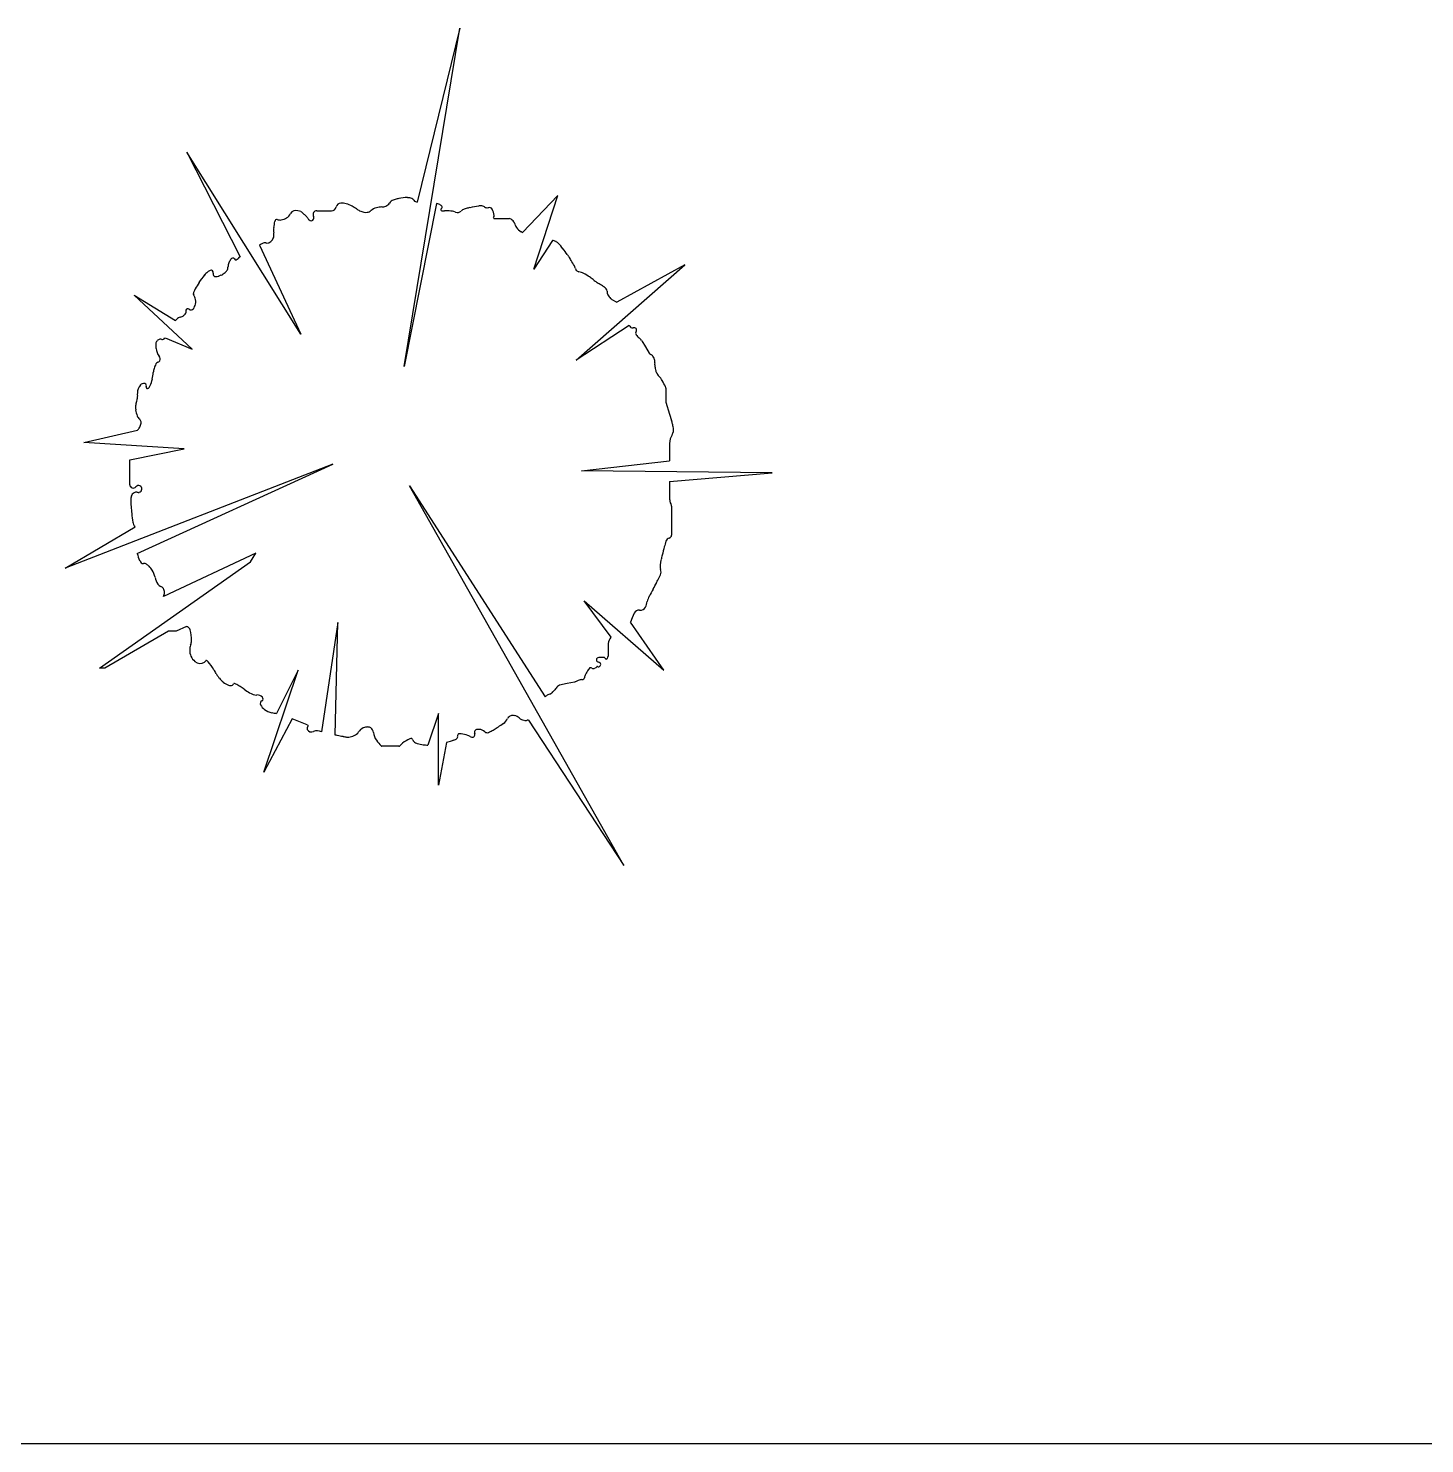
# Model space of a CAD drawing. Header units: millimetres. Extents: x 11966 to 133335, y 1756 to 88592.
# Drawn here: x 56134 to 66269, y 16955 to 27230 of the extents above; entities that cross this region are included whole.
import ezdxf

# ---------------------------------------------------------------- set-up
doc = ezdxf.new("R2010")
doc.units = ezdxf.units.MM
doc.layers.add('www.cad-blocks.net', color=7, linetype='Continuous')

# ---------------------------------------------------------------- blocks, each defined once
blk = doc.blocks.new('A$C27B40965')
at = {"color": 66}
for p, q in [((2.461, 3.621), (2.864, 6.077)), ((2.864, 6.077), (2.556, 4.816)), ((2.696, 4.806), (2.461, 3.621)), ((3.749, 2.865), (4.388, 2.936)), ((5.133, 2.849), (3.749, 2.865)), ((4.388, 2.786), (5.133, 2.849)), ((4.388, 2.786), (4.388, 2.731)), ((4.388, 2.731), (4.388, 2.653)), ((4.402, 2.609), (4.402, 2.475)), ((4.402, 2.475), (4.402, 2.398)), ((4.117, 1.798), (4.105, 1.767)), ((4.131, 1.831), (4.117, 1.798))]:
    blk.add_line(p, q, dxfattribs=at)
at = {"color": 64}
for p, q in [((1.711, 3.857), (0.884, 5.179)), ((0.884, 5.179), (1.27, 4.419)), ((1.826, 4.752), (1.907, 4.752)), ((1.907, 4.752), (1.934, 4.752)), ((1.41, 4.503), (1.711, 3.857)), ((3.964, 1.657), (3.768, 1.921)), ((3.768, 1.921), (4.345, 1.417)), ((4.345, 1.417), (4.105, 1.767)), ((3.941, 1.598), (3.941, 1.531)), ((3.9, 1.509), (3.873, 1.509)), ((3.914, 1.509), (3.9, 1.509)), ((3.941, 1.531), (3.941, 1.52)), ((3.643, 1.32), (3.588, 1.309)), ((3.697, 1.331), (3.643, 1.32))]:
    blk.add_line(p, q, dxfattribs=at)
at = {"color": 68}
for p, q in [((3.576, 4.864), (3.321, 4.595)), ((3.403, 4.329), (3.576, 4.864)), ((3.114, 4.697), (3.195, 4.697)), ((3.195, 4.697), (3.222, 4.697)), ((3.537, 4.536), (3.403, 4.329)), ((3.71, 3.668), (4.498, 4.361)), ((4.498, 4.361), (4.005, 4.088)), ((3.968, 4.108), (4.005, 4.088)), ((4.095, 3.92), (3.71, 3.668)), ((4.185, 3.808), (4.212, 3.764)), ((4.212, 3.764), (4.239, 3.719)), ((4.361, 3.464), (4.361, 3.408)), ((4.361, 3.408), (4.361, 3.364)), ((4.361, 3.364), (4.388, 3.275)), ((4.388, 3.275), (4.402, 3.231)), ((4.388, 3.064), (4.388, 2.998)), ((4.388, 2.998), (4.388, 2.936))]:
    blk.add_line(p, q, dxfattribs=at)
at = {"color": 62}
for p, q in [((0.923, 3.747), (0.5, 4.14)), ((0.5, 4.14), (0.801, 3.956)), ((0.725, 3.829), (0.923, 3.747)), ((0.135, 3.07), (0.526, 3.159)), ((0.865, 3.023), (0.135, 3.07)), ((0.47, 2.944), (0.865, 3.023)), ((0.47, 2.831), (0.47, 2.944)), ((0.47, 2.764), (0.47, 2.831)), ((4.056, 0), (2.499, 2.755)), ((2.499, 2.755), (3.484, 1.224)), ((2.711, 1.102), (2.633, 0.874)), ((2.711, 0.582), (2.711, 1.102)), ((3.364, 1.055), (4.056, 0)), ((2.769, 0.893), (2.711, 0.582))]:
    blk.add_line(p, q, dxfattribs=at)
at = {"color": 60}
for p, q in [((1.942, 2.912), (0, 2.157)), ((0.524, 2.264), (1.942, 2.912)), ((0, 2.157), (0.509, 2.459)), ((1.384, 2.267), (0.714, 1.953)), ((1.346, 2.204), (1.384, 2.267)), ((0.25, 1.433), (1.346, 2.204)), ((1.98, 1.763), (1.86, 0.969)), ((1.959, 0.945), (1.98, 1.763)), ((0.75, 1.7), (0.288, 1.433)), ((0.807, 1.7), (0.75, 1.7)), ((0.881, 1.735), (0.807, 1.7)), ((0.288, 1.433), (0.25, 1.433)), ((1.442, 0.677), (1.692, 1.417)), ((1.692, 1.417), (1.535, 1.104)), ((1.649, 1.065), (1.442, 0.677)), ((1.758, 1.02), (1.649, 1.065)), ((2.368, 0.865), (2.3, 0.865)), ((2.422, 0.865), (2.368, 0.865))]:
    blk.add_line(p, q, dxfattribs=at)
at = {"color": 64}
for centre, radius, start, end in [((2.401, 4.778), 0.0557, 110.9892, 147.359), ((2.438, 4.683), 0.157, 105.2726, 110.9892), ((2.515, 4.401), 0.45, 101.8961, 105.2726), ((2.485, 4.544), 0.304, 90, 101.8961), ((2.485, 4.764), 0.0834, 67.1962, 90), ((2.505, 4.813), 0.0307, 31.9783, 67.1962), ((1.556, 4.778), 0.0928, 277.5655, 329.893), ((1.676, 4.708), 0.0467, 73.0145, 149.893), ((1.624, 4.536), 0.227, 67.7269, 73.0145), ((1.696, 4.711), 0.0373, 54.6699, 67.7269), ((1.612, 4.593), 0.182, 50.6769, 54.6699), ((1.367, 4.294), 0.568, 48.419, 50.6769), ((1.826, 4.726), 0.0266, 90, 212.0768), ((1.934, 4.787), 0.0346, 270, 348.5009), ((2.002, 4.773), 0.0348, 90.2902, 168.5009), ((2.003, 4.669), 0.139, 74.7274, 90.2902), ((1.982, 4.592), 0.219, 62.3315, 74.7274), ((1.977, 4.583), 0.229, 53.2597, 62.3315), ((2.192, 4.871), 0.13, 233.2597, 245.3047), ((2.196, 4.879), 0.139, 245.3047, 258.4264), ((2.184, 4.82), 0.0792, 258.4264, 275.8646), ((2.186, 4.794), 0.0525, 275.8646, 310.2202), ((2.29, 4.671), 0.108, 106.4877, 130.2202), ((2.298, 4.645), 0.135, 89.9104, 106.4877), ((2.298, 4.86), 0.0793, 269.9104, 291.5806), ((2.306, 4.839), 0.0575, 291.5806, 327.359), ((2.552, 4.842), 0.0242, 211.9783, 251.8305), ((2.592, 4.964), 0.153, 251.8305, 256.5882), ((1.666, 4.614), 0.153, 173.8619, 188.1348), ((1.859, 4.593), 0.348, 166.2796, 173.8619), ((1.544, 4.67), 0.0225, 136.1678, 166.2796), ((1.536, 4.678), 0.0114, 70.9415, 136.1678), ((1.56, 4.748), 0.0626, 250.9415, 277.5655), ((1.7, 4.669), 0.0664, 30.8607, 48.419), ((1.829, 4.746), 0.0833, 210.8607, 226.5265), ((1.786, 4.701), 0.0207, 226.5265, 32.0768), ((1.463, 4.566), 0.0483, 281.7667, 317.5238), ((1.454, 4.575), 0.061, 317.5238, 349.2248), ((1.428, 4.58), 0.0874, 349.2248, 8.1348), ((1.491, 4.372), 0.154, 107.0092, 121.5655), ((1.453, 4.497), 0.023, 75.8479, 107.0092), ((1.466, 4.551), 0.033, 255.8479, 281.7667), ((4.033, 1.598), 0.0917, 148.601, 180), ((3.989, 1.624), 0.0409, 127.4048, 148.601), ((3.865, 1.429), 0.0141, 111.6957, 142.0901), ((3.873, 1.492), 0.0166, 90, 266.3191), ((3.863, 1.435), 0.00852, 77.3417, 111.6957), ((3.87, 1.467), 0.0246, 257.3417, 277.3467), ((3.871, 1.459), 0.0168, 277.3467, 86.3191), ((3.914, 1.502), 0.00691, 9.8163, 90), ((3.927, 1.505), 0.00649, 189.8163, 273.124), ((3.927, 1.509), 0.011, 273.124, 328.601), ((3.908, 1.52), 0.0326, 328.601, 360), ((3.835, 1.057), 0.306, 111.2963, 115.5099), ((3.756, 1.26), 0.0888, 93.0417, 111.2963), ((3.75, 1.371), 0.0224, 273.0417, 309.8879), ((3.755, 1.365), 0.0149, 309.8879, 347.9984), ((3.877, 1.339), 0.11, 154.2367, 167.9984), ((4.114, 1.225), 0.373, 148.601, 154.2367), ((3.853, 1.384), 0.0668, 135.2613, 148.601), ((3.815, 1.421), 0.0141, 52.9825, 135.2613), ((3.836, 1.449), 0.02, 232.9825, 300.093), ((3.833, 1.454), 0.0266, 300.093, 322.0901), ((3.55, 1.15), 0.0991, 109.5281, 125.1707), ((3.5, 1.292), 0.0513, 289.5281, 311.3377), ((3.442, 1.359), 0.14, 311.3377, 323.5051), ((3.674, 1.187), 0.149, 131.7406, 143.5051), ((3.83, 1.012), 0.383, 129.3231, 131.7406), ((3.589, 1.306), 0.00296, 101.5737, 129.3231), ((3.691, 1.359), 0.0281, 281.5736, 295.5099), ((3.544, 1.16), 0.0879, 125.1707, 133.3218)]:
    blk.add_arc(centre, radius, start, end, dxfattribs=at)
at = {"color": 68}
for centre, radius, start, end in [((2.675, 4.708), 0.0999, 67.7269, 78.2672), ((2.692, 4.748), 0.0566, 41.5074, 67.7269), ((2.736, 4.761), 0.00841, 123.7083, 254.1255), ((2.725, 4.778), 0.0122, 303.7083, 41.5074), ((2.747, 4.797), 0.0459, 254.1255, 279.1264), ((2.776, 4.615), 0.138, 84.7683, 99.1264), ((2.769, 4.545), 0.208, 71.7977, 84.7683), ((2.848, 4.785), 0.0447, 251.7977, 280.0216), ((2.85, 4.776), 0.0357, 280.0216, 312.9328), ((2.915, 4.707), 0.0599, 107.6823, 132.9328), ((3.013, 4.398), 0.384, 105.2726, 107.6823), ((3.175, 3.805), 0.999, 103.779, 105.2726), ((3.066, 4.251), 0.539, 96.6746, 103.779), ((3.015, 4.685), 0.103, 80.3496, 96.6746), ((3.027, 4.753), 0.0331, 57.5755, 80.3496), ((3.072, 4.824), 0.051, 237.5755, 255.8865), ((3.066, 4.802), 0.0278, 255.8865, 285.1585), ((3.08, 4.751), 0.0242, 73.7211, 105.1585), ((3.08, 4.753), 0.0227, 26.0264, 73.7211), ((2.974, 4.701), 0.141, 7.3566, 26.0264), ((3.114, 4.7), 0.00358, 151.5451, 270), ((3.086, 4.716), 0.028, 331.5451, 7.3566), ((3.222, 4.672), 0.0245, 50.6769, 90), ((3.157, 4.593), 0.127, 33.6635, 50.6769), ((3.225, 4.639), 0.045, 9.6968, 33.6635), ((3.308, 4.653), 0.0386, 189.6968, 215.5849), ((3.358, 4.688), 0.1, 215.5849, 241.3606), ((3.532, 5.008), 0.464, 241.3606, 242.9829), ((3.535, 4.478), 0.058, 63.4771, 87.9617), ((3.532, 4.473), 0.0644, 44.3219, 63.4771), ((3.257, 4.204), 0.449, 37.0956, 44.3219), ((1.075, 2.554), 3.185, 36.221, 37.0956), ((3.199, 4.11), 0.552, 34.1198, 36.221), ((3.1, 4.042), 0.672, 31.399, 34.1198), ((2.471, 3.659), 1.408, 29.5195, 31.399), ((3.638, 4.32), 0.067, 10.9279, 29.5195), ((3.733, 4.338), 0.0294, 190.9279, 219.1495), ((3.732, 4.337), 0.0275, 219.1495, 262.6573), ((3.716, 4.212), 0.0979, 60.0131, 82.6573), ((2.874, 2.754), 1.782, 58.4345, 60.0131), ((3.724, 4.138), 0.157, 53.1205, 58.4345), ((3.695, 4.099), 0.206, 48.2332, 53.1205), ((3.955, 4.388), 0.182, 227.9234, 233.4303), ((3.951, 4.383), 0.176, 233.4303, 241.8821), ((3.693, 3.9), 0.371, 56.0597, 61.8821), ((3.782, 4.033), 0.211, 50.6769, 56.0597), ((3.836, 4.099), 0.126, 43.7022, 50.6769), ((3.909, 4.169), 0.0251, 357.8433, 43.7022), ((3.982, 4.166), 0.0479, 177.8433, 210.5995), ((4.121, 4.248), 0.21, 210.5995, 219.14), ((3.983, 4.136), 0.0313, 219.14, 241.3606), ((4.202, 3.983), 0.124, 210.6777, 217.3982), ((4.117, 3.919), 0.0174, 217.3982, 291.6758), ((4.13, 3.886), 0.0177, 38.1565, 111.6758), ((4.161, 3.864), 0.0199, 144.0631, 213.8298), ((4.13, 3.886), 0.018, 324.0631, 38.1565), ((4.227, 3.908), 0.0998, 213.8298, 232.2635), ((4.118, 3.768), 0.0781, 31.399, 52.2635), ((4.262, 3.733), 0.0263, 211.399, 246.586), ((4.236, 3.674), 0.0383, 37.5605, 66.586), ((4.213, 3.656), 0.0672, 22.1423, 37.5605), ((4.211, 3.656), 0.069, 6.9308, 22.1423), ((4.374, 3.639), 0.095, 174.1155, 184.9956), ((4.212, 3.656), 0.0686, 354.1155, 6.9308), ((4.496, 3.65), 0.217, 184.9956, 193.7204), ((4.4, 3.626), 0.118, 193.7204, 205.5794), ((4.375, 3.614), 0.09, 205.5794, 223.5354), ((4.172, 3.421), 0.19, 31.1977, 43.5354), ((3.843, 3.222), 0.574, 26.0264, 31.1977), ((4.338, 3.464), 0.023, 360, 26.0264), ((3.951, 3.093), 0.471, 13.7204, 16.9716), ((3.814, 3.06), 0.612, 10.8688, 13.7204), ((4.506, 3.064), 0.118, 147.884, 180), ((4.349, 3.163), 0.0672, 327.884, 10.8688)]:
    blk.add_arc(centre, radius, start, end, dxfattribs=at)
at = {"color": 62}
for centre, radius, start, end in [((1.283, 4.389), 0.0327, 113.8326, 146.8557), ((1.087, 4.243), 0.0836, 113.966, 129.3231), ((1.059, 4.305), 0.0157, 342.2324, 113.966), ((1.117, 4.357), 0.0692, 309.3231, 326.5067), ((1.14, 4.342), 0.0415, 326.5067, 1.4083), ((1.252, 4.345), 0.07, 154.7243, 181.4083), ((1.299, 4.322), 0.123, 140.86, 154.7243), ((1.225, 4.383), 0.0275, 111.309, 140.86), ((1.219, 4.398), 0.0106, 25.0626, 111.309), ((1.239, 4.407), 0.011, 205.0626, 289.4889), ((1.234, 4.421), 0.0257, 289.4889, 326.8557), ((1.331, 3.987), 0.434, 145.855, 152.793), ((1.579, 3.819), 0.735, 140.5231, 145.855), ((1.133, 4.186), 0.157, 129.3231, 140.5231), ((1.093, 4.294), 0.0194, 162.2324, 272.6056), ((1.089, 4.372), 0.0976, 272.6056, 285.2726), ((1.09, 4.367), 0.0918, 285.2726, 298.3377), ((1.054, 4.434), 0.169, 298.3377, 309.3231), ((0.945, 4.15), 0.0149, 169.923, 218.324), ((0.981, 4.144), 0.0508, 157.8577, 169.923), ((1.2, 4.055), 0.287, 152.793, 157.8577), ((0.889, 4.105), 0.0571, 14.1373, 38.324), ((0.841, 4.093), 0.107, 350.1075, 14.1373), ((0.832, 4.039), 0.054, 309.3231, 325.0291), ((0.891, 4.026), 0.0155, 52.1393, 162.972), ((0.894, 4.025), 0.0183, 162.972, 204.5043), ((0.869, 4.014), 0.00936, 325.0291, 24.5043), ((0.914, 4.055), 0.0215, 232.1393, 320.8535), ((0.874, 4.087), 0.0725, 320.8535, 350.1075), ((0.865, 3.904), 0.0825, 120.9188, 140.86), ((0.847, 3.934), 0.0482, 105.1954, 120.9188), ((0.816, 4.049), 0.0719, 285.1954, 298.0662), ((0.8, 4.078), 0.105, 298.0662, 309.3231), ((0.685, 3.789), 0.0264, 129.3231, 161.7547), ((0.703, 3.767), 0.0552, 107.0762, 129.3231), ((0.693, 3.798), 0.0224, 66.217, 107.0762), ((0.707, 3.83), 0.0121, 246.217, 302.9104), ((0.688, 3.859), 0.0472, 302.9104, 320.86), ((0.688, 3.788), 0.0295, 161.7547, 180), ((1.076, 3.788), 0.418, 180, 184.8272), ((0.759, 3.761), 0.0994, 184.8272, 220.0597), ((0.818, 3.559), 0.179, 164.0621, 174.0421), ((0.794, 3.566), 0.154, 157.8577, 164.0621), ((0.845, 3.545), 0.209, 152.5339, 157.8577), ((0.679, 3.631), 0.0222, 105.3202, 152.5339), ((0.668, 3.673), 0.0209, 285.3202, 334.1436), ((0.659, 3.677), 0.0308, 334.1436, 40.0597), ((0.571, 3.466), 0.0325, 77.5178, 140.86), ((0.575, 3.482), 0.0159, 334.6595, 77.5178), ((0.346, 3.594), 0.294, 337.8577, 347.5474), ((0.22, 3.622), 0.422, 347.5474, 354.0421), ((0.623, 3.424), 0.0991, 140.86, 175.8783), ((0.675, 3.42), 0.151, 175.8783, 185.5028), ((0.44, 3.397), 0.0851, 352.6551, 5.5028), ((0.598, 3.471), 0.00993, 154.6595, 316.7772), ((0.56, 3.507), 0.0626, 316.7772, 337.8577), ((0.598, 3.324), 0.088, 158.5927, 175.5456), ((0.596, 3.324), 0.0856, 175.5456, 191.5004), ((0.807, 3.367), 0.302, 191.5004, 199.9803), ((0.397, 3.403), 0.128, 338.5927, 352.6551), ((0.583, 3.286), 0.0634, 199.9803, 228.0999), ((0.42, 3.243), 0.136, 330.1181, 343.0284), ((0.521, 3.216), 0.0305, 7.0762, 48.0999), ((0.512, 3.215), 0.0395, 343.0284, 7.0762), ((0.414, 3.246), 0.142, 322.0404, 330.1181), ((0.494, 2.764), 0.0247, 180, 320.7121), ((0.543, 2.658), 0.0663, 154.25, 180), ((0.52, 2.669), 0.041, 129.3231, 154.25), ((0.522, 2.667), 0.0433, 105.0812, 129.3231), ((0.517, 2.684), 0.0259, 76.9436, 105.0812), ((0.533, 2.733), 0.0247, 281.2992, 140.7121), ((0.531, 2.742), 0.0344, 256.9436, 281.2992), ((1.31, 2.658), 0.833, 180, 187.2043), ((1.79, 2.718), 1.317, 187.2043, 189.8925), ((0.593, 2.51), 0.102, 189.8925, 199.5455), ((0.527, 2.486), 0.032, 199.5455, 236.9629), ((2.07, 2.647), 1.961, 303.2381, 304.5341), ((3.127, 1.11), 0.0956, 304.5341, 333.0266), ((3.249, 1.048), 0.0409, 108.841, 153.0266), ((3.245, 1.06), 0.0282, 90, 108.841), ((3.245, 0.98), 0.108, 80.4253, 90), ((3.252, 1.022), 0.0661, 48.1583, 80.4253), ((3.345, 1.126), 0.0739, 228.1583, 258.6128), ((3.341, 1.103), 0.0505, 258.6128, 285.0968), ((3.361, 1.026), 0.0292, 84.2754, 105.0968), ((2.835, 0.933), 0.015, 301.3248, 20.6374), ((2.86, 0.943), 0.0117, 107.9978, 200.6374), ((2.868, 0.919), 0.037, 80.6957, 107.9978), ((2.821, 0.633), 0.327, 71.5828, 80.6957), ((2.89, 0.841), 0.107, 62.7681, 71.5828), ((2.969, 0.994), 0.0649, 242.7681, 254.1026), ((2.956, 0.949), 0.0182, 254.1026, 23.6587), ((2.993, 0.965), 0.022, 92.8136, 203.6587), ((2.999, 0.842), 0.145, 90, 92.8136), ((2.999, 0.869), 0.118, 86.8749, 90), ((3.002, 0.923), 0.0645, 46.9742, 86.8749), ((3.063, 0.989), 0.0257, 226.9742, 292.3974), ((3.02, 1.094), 0.139, 292.3974, 298.6394), ((2.804, 1.489), 0.59, 298.6394, 301.6713), ((2.409, 2.129), 1.342, 301.6713, 303.2381), ((2.495, 1.9), 1.043, 285.2512, 286.325), ((2.692, 1.226), 0.341, 286.325, 292.2731), ((2.766, 1.047), 0.148, 292.2731, 301.3248)]:
    blk.add_arc(centre, radius, start, end, dxfattribs=at)
at = {"color": 66}
for centre, radius, start, end in [((4.428, 2.653), 0.0398, 180, 213.9432), ((4.362, 2.609), 0.0398, 360, 33.9432), ((4.394, 2.343), 0.0341, 104.3689, 163.2134), ((4.38, 2.398), 0.0219, 284.3689, 0), ((7.313, 1.508), 3.071, 164.8221, 165.956), ((5.821, 1.913), 1.525, 163.2134, 164.8221), ((4.413, 2.176), 0.0951, 166.7687, 197.5389), ((6.917, 1.587), 2.667, 166.2796, 166.7687), ((10.243, 0.775), 6.091, 165.956, 166.2796), ((2.882, 2.788), 1.591, 332.5068, 333.9736), ((3.929, 2.277), 0.426, 333.9736, 336.81), ((4.27, 2.131), 0.0553, 336.81, 17.5389), ((4.362, 1.889), 0.139, 152.2654, 168.7042), ((6.158, 0.944), 2.168, 150.6575, 152.2654), ((2.84, 2.81), 1.639, 330.6575, 332.5068), ((4.165, 1.817), 0.0366, 81.7207, 157.8577), ((4.176, 1.894), 0.0406, 261.7207, 333.3752), ((4.069, 1.947), 0.16, 333.3752, 348.7042)]:
    blk.add_arc(centre, radius, start, end, dxfattribs=at)
at = {"color": 60}
for centre, radius, start, end in [((0.988, 2.395), 0.483, 195.7259, 202.1423), ((0.593, 2.234), 0.0552, 202.1423, 221.1852), ((0.565, 2.21), 0.0187, 221.1852, 280.6528), ((0.574, 2.162), 0.0304, 54.7847, 100.6528), ((0.529, 2.097), 0.109, 42.4762, 54.7847), ((0.408, 1.987), 0.273, 34.6906, 42.4762), ((0.53, 2.072), 0.124, 9.0423, 34.6906), ((0.766, 2.109), 0.114, 189.0423, 215.8179), ((0.715, 2.072), 0.0511, 215.8179, 247.153), ((0.678, 1.987), 0.0418, 32.413, 67.153), ((0.672, 1.982), 0.0496, 360, 32.413), ((0.663, 1.982), 0.058, 330.0826, 0), ((0.866, 1.682), 0.0547, 63.7346, 73.7089), ((0.875, 1.702), 0.0328, 15.1779, 63.7346), ((0.63, 1.635), 0.287, 359.1911, 15.1779), ((1.001, 1.562), 0.097, 158.1123, 178.5914), ((1.009, 1.562), 0.105, 178.5914, 230.6769), ((0.826, 1.633), 0.0916, 338.1123, 359.1911), ((0.98, 1.527), 0.0603, 230.6769, 301.6447), ((0.999, 1.497), 0.0254, 301.6447, 330.7535), ((1.024, 1.483), 0.00408, 73.1566, 150.7535), ((1.018, 1.463), 0.0254, 39.14, 73.1566), ((0.577, 1.104), 0.594, 32.2043, 39.14), ((0.34, 0.955), 0.874, 30.0931, 32.2043), ((1.384, 1.559), 0.332, 210.0931, 213.5163), ((1.217, 1.448), 0.132, 213.5163, 222.4762), ((1.483, 1.693), 0.493, 222.4762, 227.0985), ((1.22, 1.409), 0.106, 227.0985, 251.8578), ((1.2, 1.348), 0.0416, 251.8578, 291.935), ((1.21, 1.322), 0.0133, 291.935, 341.1337), ((1.228, 1.316), 0.00481, 73.385, 161.1337), ((1.216, 1.276), 0.0462, 61.3606, 73.385), ((0.919, 0.733), 0.665, 58.1953, 61.3606), ((0.85, 0.622), 0.796, 55.6645, 58.1953), ((2.065, 2.4), 1.358, 235.6645, 237.602), ((1.396, 1.346), 0.109, 237.602, 268.1093), ((1.39, 1.175), 0.0623, 47.3793, 88.1093), ((1.438, 1.175), 0.0216, 116.0649, 207.0928), ((1.497, 1.205), 0.0879, 207.0928, 235.6811), ((1.421, 1.208), 0.0161, 296.0649, 47.3793), ((1.534, 1.259), 0.154, 235.6811, 257.1821), ((1.556, 1.355), 0.252, 257.1821, 265.309), ((1.773, 0.995), 0.0169, 135.7939, 207.6175), ((1.755, 1.013), 0.00846, 315.7939, 67.7269), ((1.788, 1.003), 0.0345, 207.6175, 294.7895), ((1.829, 0.916), 0.062, 59.3301, 114.7895), ((1.883, 0.325), 0.625, 81.5424, 83.0033), ((1.814, -0.142), 1.096, 79.3187, 81.5424), ((2.094, 1.343), 0.414, 259.3187, 262.9354), ((2.048, 0.979), 0.0479, 262.9354, 281.5736), ((1.994, 1.246), 0.321, 281.5736, 288.7464), ((2.077, 1.002), 0.0622, 288.7464, 328.4251), ((2.191, 0.931), 0.0718, 111.5939, 148.4251), ((2.198, 0.913), 0.092, 90, 111.5939), ((2.198, 0.969), 0.0353, 54.8046, 90), ((2.192, 0.961), 0.0459, 5.5238, 54.8046), ((2.349, 0.976), 0.112, 185.5238, 216.5383), ((2.678, 1.219), 0.521, 216.5383, 222.4762), ((2.3, 0.874), 0.00861, 222.4762, 270), ((2.422, 0.874), 0.00926, 270, 320.3482), ((2.516, 0.796), 0.113, 126.3366, 140.3482), ((2.656, 0.606), 0.349, 116.1741, 126.3366), ((2.511, 0.901), 0.0205, 73.3312, 116.1741), ((2.514, 0.911), 0.00946, 0.968, 73.3312), ((2.541, 0.912), 0.017, 180.968, 233.2524), ((2.584, 0.97), 0.0891, 233.2524, 251.8578), ((2.619, 1.075), 0.2, 251.8578, 264.2469), ((2.656, 1.442), 0.569, 264.2469, 267.7715)]:
    blk.add_arc(centre, radius, start, end, dxfattribs=at)
blk = doc.blocks.new('FORMAT')
at = {"layer": 'www.cad-blocks.net', "color": 155, "true_color": 0x546d8e}
blk.add_line((133335, 16955), (19424, 16955), dxfattribs=at)

msp = doc.modelspace()

# ---------------------------------------------------------------- block references
at = {"xscale": 1000, "yscale": 1000, "zscale": 1000}
msp.add_blockref('A$C27B40965', (56401, 21153, 0), dxfattribs=at)
at = {"layer": 'www.cad-blocks.net'}
msp.add_blockref('FORMAT', (0, 0), dxfattribs=at)

doc.saveas('drawing.dxf')
